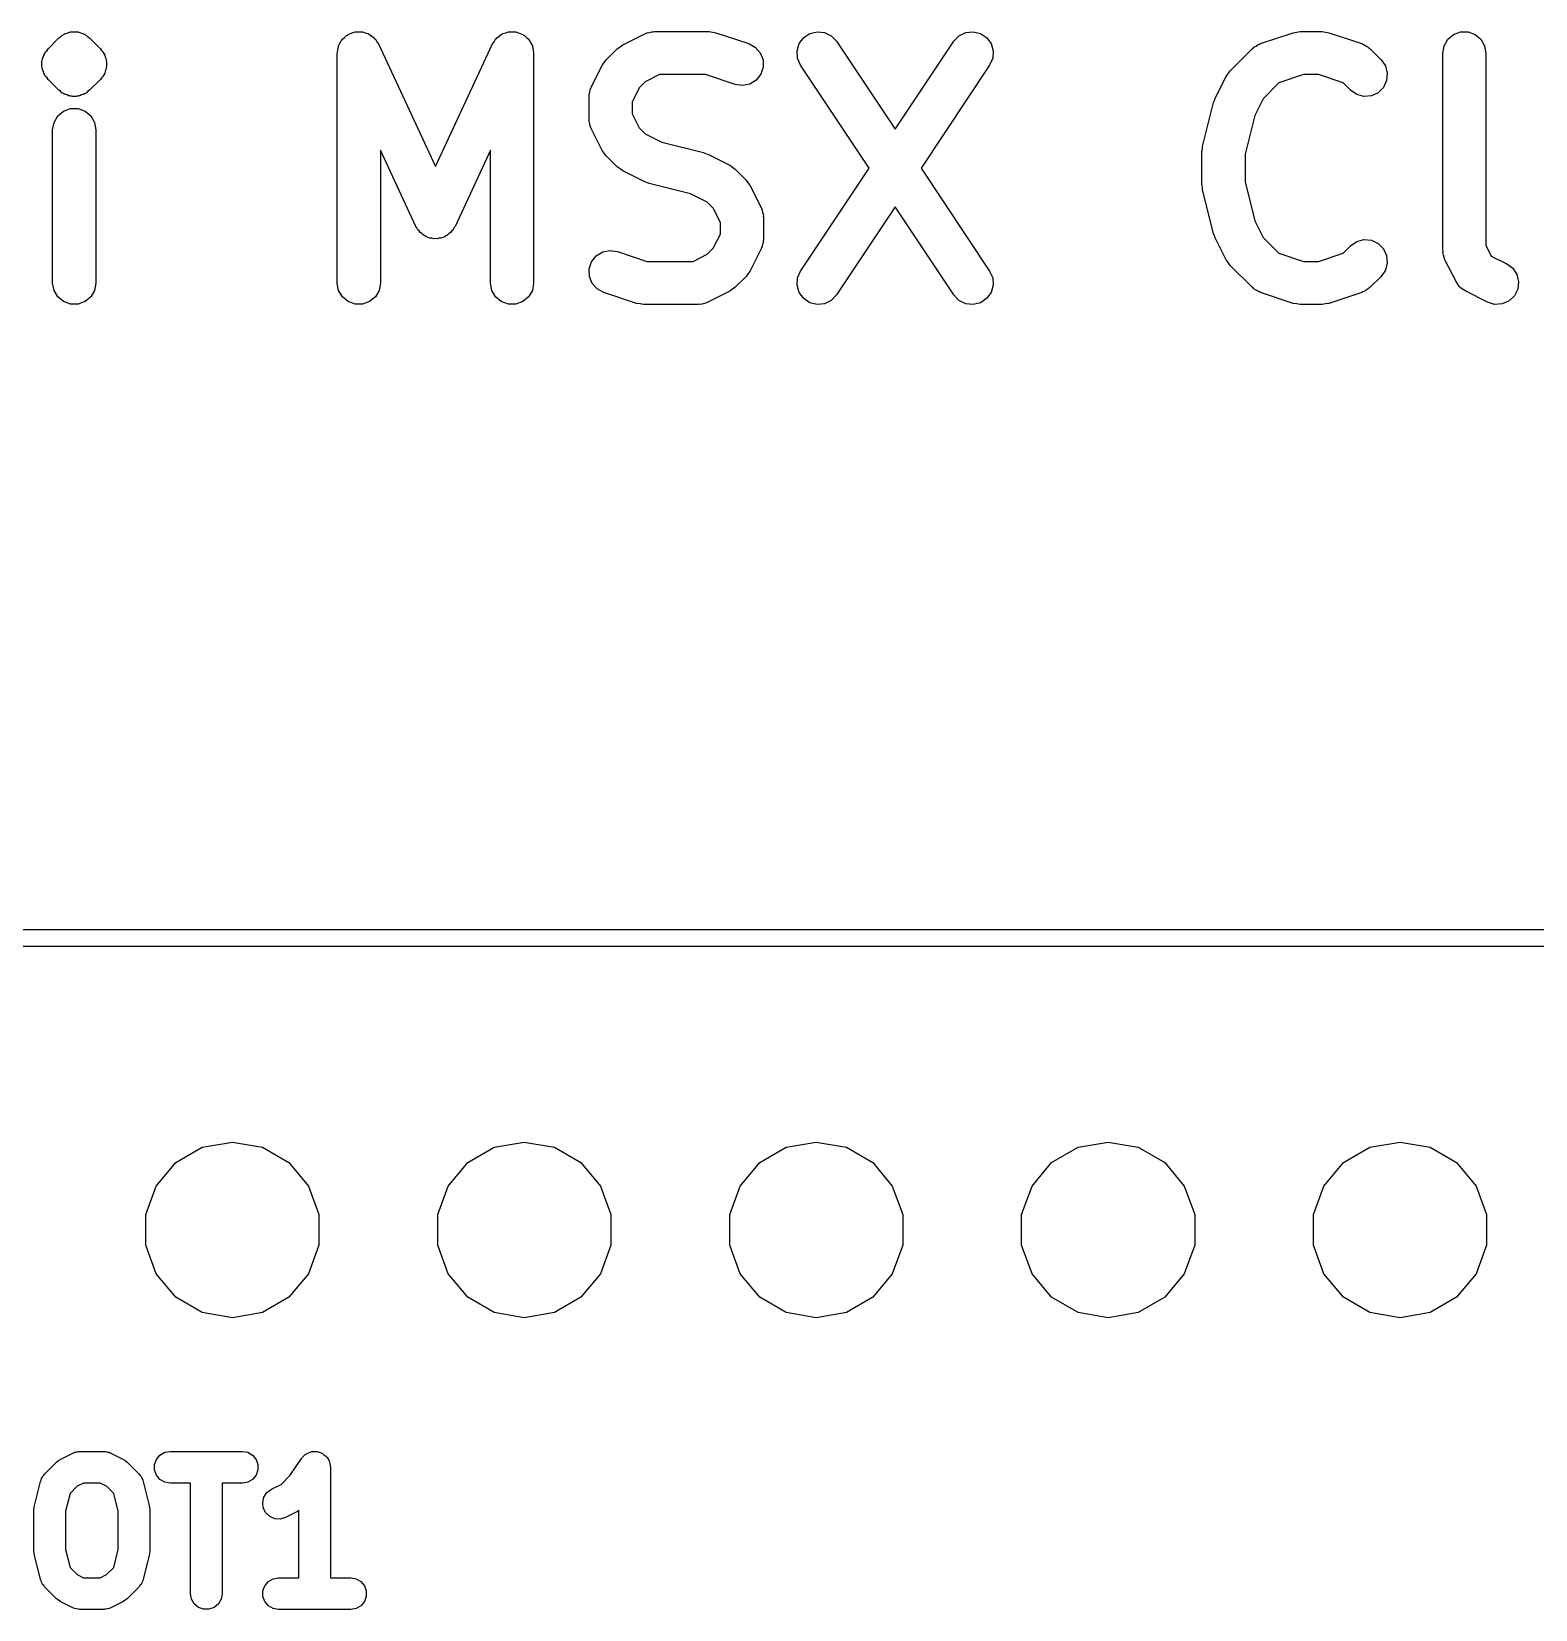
# Model space of a CAD drawing. Extents: x 125.2 to 205.2, y -134.4 to -54.5.
# Drawn here: x 167.52 to 180.61, y -116.33 to -102.6 of the extents above; entities that cross this region are included whole.
import ezdxf

# ---------------------------------------------------------------- set-up
doc = ezdxf.new("R2010")
doc.units = 0
doc.header["$MEASUREMENT"] = 0
doc.layers.add('BLACK', color=7, linetype='CONTINUOUS')

msp = doc.modelspace()

# ---------------------------------------------------------------- linework, layer by layer
at = {"layer": 'Black'}
for p, q in [((167.666, -102.753), (167.761, -102.658)), ((167.761, -102.658), (167.775, -102.649)), ((167.775, -102.649), (167.786, -102.637)), ((167.786, -102.637), (167.794, -102.634)), ((167.794, -102.634), (167.8, -102.628)), ((167.8, -102.628), (167.808, -102.626)), ((167.808, -102.626), (167.815, -102.621)), ((167.815, -102.621), (167.831, -102.617)), ((167.831, -102.617), (167.845, -102.61)), ((167.845, -102.61), (167.854, -102.609)), ((167.854, -102.609), (167.861, -102.606)), ((167.861, -102.606), (167.87, -102.606)), ((167.87, -102.606), (167.878, -102.604)), ((167.878, -102.604), (167.894, -102.605)), ((167.894, -102.605), (167.91, -102.604)), ((167.91, -102.604), (167.918, -102.606)), ((167.918, -102.606), (167.927, -102.606)), ((167.927, -102.606), (167.934, -102.609)), ((167.934, -102.609), (167.942, -102.61)), ((167.942, -102.61), (167.957, -102.617)), ((167.957, -102.617), (167.973, -102.621)), ((167.973, -102.621), (167.98, -102.626)), ((167.98, -102.626), (167.988, -102.628)), ((167.988, -102.628), (167.994, -102.634)), ((167.994, -102.634), (168.001, -102.637)), ((168.001, -102.637), (168.013, -102.649)), ((168.013, -102.649), (168.027, -102.658)), ((168.027, -102.658), (168.122, -102.753)), ((170.206, -102.705), (170.217, -102.683)), ((170.217, -102.683), (170.222, -102.677)), ((170.222, -102.677), (170.227, -102.67)), ((170.227, -102.67), (170.245, -102.655)), ((170.245, -102.655), (170.263, -102.637)), ((170.263, -102.637), (170.27, -102.634)), ((170.27, -102.634), (170.276, -102.628)), ((170.276, -102.628), (170.299, -102.62)), ((170.299, -102.62), (170.322, -102.61)), ((170.322, -102.61), (170.33, -102.609)), ((170.33, -102.609), (170.338, -102.606)), ((170.338, -102.606), (170.362, -102.606)), ((170.362, -102.606), (170.386, -102.604)), ((170.386, -102.604), (170.394, -102.606)), ((170.394, -102.606), (170.403, -102.606)), ((170.403, -102.606), (170.426, -102.614)), ((170.426, -102.614), (170.449, -102.621)), ((170.449, -102.621), (170.456, -102.626)), ((170.456, -102.626), (170.464, -102.628)), ((170.464, -102.628), (170.483, -102.644)), ((170.483, -102.644), (170.503, -102.658)), ((170.503, -102.658), (170.507, -102.665)), ((170.507, -102.665), (170.514, -102.67)), ((170.514, -102.67), (170.526, -102.691)), ((170.526, -102.691), (170.54, -102.711)), ((171.534, -102.711), (171.548, -102.691)), ((171.548, -102.691), (171.56, -102.67)), ((171.56, -102.67), (171.566, -102.665)), ((171.566, -102.665), (171.571, -102.658)), ((171.571, -102.658), (171.591, -102.644)), ((171.591, -102.644), (171.61, -102.628)), ((171.61, -102.628), (171.618, -102.626)), ((171.618, -102.626), (171.624, -102.621)), ((171.624, -102.621), (171.648, -102.614)), ((171.648, -102.614), (171.671, -102.606)), ((171.671, -102.606), (171.679, -102.606)), ((171.679, -102.606), (171.687, -102.604)), ((171.687, -102.604), (171.712, -102.606)), ((171.712, -102.606), (171.736, -102.606)), ((171.736, -102.606), (171.744, -102.609)), ((171.744, -102.609), (171.752, -102.61)), ((171.752, -102.61), (171.774, -102.62)), ((171.774, -102.62), (171.797, -102.628)), ((171.797, -102.628), (171.804, -102.634)), ((171.804, -102.634), (171.811, -102.637)), ((171.811, -102.637), (171.828, -102.655)), ((171.828, -102.655), (171.847, -102.67)), ((171.847, -102.67), (171.851, -102.677)), ((171.851, -102.677), (171.857, -102.683)), ((171.857, -102.683), (171.867, -102.705)), ((172.667, -102.718), (172.858, -102.623)), ((172.858, -102.623), (172.868, -102.62)), ((172.868, -102.62), (172.877, -102.615)), ((172.877, -102.615), (172.899, -102.611)), ((172.899, -102.611), (172.92, -102.604)), ((172.92, -102.604), (172.931, -102.605)), ((172.931, -102.605), (172.942, -102.603)), ((172.942, -102.603), (173.418, -102.603)), ((173.418, -102.603), (173.447, -102.608)), ((173.447, -102.608), (173.477, -102.613)), ((173.477, -102.613), (173.763, -102.708)), ((174.202, -102.708), (174.241, -102.655)), ((174.241, -102.655), (174.295, -102.619)), ((174.295, -102.619), (174.358, -102.604)), ((174.358, -102.604), (174.423, -102.611)), ((174.423, -102.611), (174.481, -102.64)), ((174.481, -102.64), (174.526, -102.687)), ((174.526, -102.687), (175.037, -103.453)), ((175.037, -103.453), (175.547, -102.687)), ((175.547, -102.687), (175.592, -102.64)), ((175.592, -102.64), (175.651, -102.611)), ((175.651, -102.611), (175.716, -102.604)), ((175.716, -102.604), (175.779, -102.619)), ((175.779, -102.619), (175.833, -102.655)), ((175.833, -102.655), (175.872, -102.708)), ((178.216, -102.708), (178.501, -102.613)), ((178.501, -102.613), (178.531, -102.608)), ((178.531, -102.608), (178.561, -102.603)), ((178.561, -102.603), (178.751, -102.603)), ((178.751, -102.603), (178.781, -102.608)), ((178.781, -102.608), (178.81, -102.613)), ((178.81, -102.613), (179.096, -102.708)), ((179.813, -102.727), (179.846, -102.67)), ((179.846, -102.67), (179.895, -102.628)), ((179.895, -102.628), (179.957, -102.606)), ((179.957, -102.606), (180.022, -102.606)), ((180.022, -102.606), (180.083, -102.628)), ((180.083, -102.628), (180.133, -102.67)), ((180.133, -102.67), (180.165, -102.727)), ((167.618, -102.837), (167.625, -102.823)), ((167.625, -102.823), (167.629, -102.807)), ((167.629, -102.807), (167.638, -102.793)), ((167.638, -102.793), (167.645, -102.778)), ((167.645, -102.778), (167.657, -102.767)), ((167.657, -102.767), (167.666, -102.753)), ((168.122, -102.753), (168.131, -102.767)), ((168.131, -102.767), (168.143, -102.778)), ((168.143, -102.778), (168.15, -102.793)), ((168.15, -102.793), (168.159, -102.807)), ((168.159, -102.807), (168.163, -102.823)), ((168.163, -102.823), (168.17, -102.837)), ((170.183, -102.791), (170.187, -102.767)), ((170.183, -104.791), (170.183, -102.791)), ((170.187, -102.767), (170.189, -102.742)), ((170.189, -102.742), (170.193, -102.735)), ((170.193, -102.735), (170.194, -102.727)), ((170.194, -102.727), (170.206, -102.705)), ((170.54, -102.711), (171.037, -103.776)), ((171.037, -103.776), (171.534, -102.711)), ((171.867, -102.705), (171.88, -102.727)), ((171.88, -102.727), (171.881, -102.735)), ((171.881, -102.735), (171.885, -102.742)), ((171.885, -102.742), (171.887, -102.767)), ((171.887, -102.767), (171.891, -102.791)), ((171.891, -102.791), (171.891, -104.791)), ((172.523, -102.849), (172.619, -102.753)), ((172.619, -102.753), (172.643, -102.736)), ((172.643, -102.736), (172.667, -102.718)), ((173.763, -102.708), (173.82, -102.739)), ((173.82, -102.739), (173.863, -102.788)), ((173.863, -102.788), (173.887, -102.848)), ((174.184, -102.77), (174.202, -102.708)), ((174.188, -102.835), (174.184, -102.77)), ((175.872, -102.708), (175.89, -102.77)), ((175.89, -102.77), (175.886, -102.835)), ((177.952, -102.944), (178.142, -102.753)), ((178.142, -102.753), (178.151, -102.747)), ((178.151, -102.747), (178.158, -102.739)), ((178.158, -102.739), (178.178, -102.729)), ((178.178, -102.729), (178.196, -102.716)), ((178.196, -102.716), (178.206, -102.713)), ((178.206, -102.713), (178.216, -102.708)), ((179.096, -102.708), (179.106, -102.713)), ((179.106, -102.713), (179.116, -102.716)), ((179.116, -102.716), (179.134, -102.729)), ((179.134, -102.729), (179.153, -102.739)), ((179.153, -102.739), (179.161, -102.747)), ((179.161, -102.747), (179.169, -102.753)), ((179.169, -102.753), (179.265, -102.849)), ((179.802, -102.791), (179.813, -102.727)), ((179.802, -104.505), (179.802, -102.791)), ((180.165, -102.727), (180.177, -102.791)), ((180.177, -102.791), (180.177, -104.461)), ((167.612, -102.87), (167.616, -102.854)), ((167.613, -102.886), (167.612, -102.87)), ((167.612, -102.902), (167.613, -102.886)), ((167.616, -102.918), (167.612, -102.902)), ((167.616, -102.854), (167.618, -102.837)), ((167.618, -102.935), (167.616, -102.918)), ((167.625, -102.949), (167.618, -102.935)), ((167.629, -102.965), (167.625, -102.949)), ((167.638, -102.979), (167.629, -102.965)), ((168.159, -102.965), (168.15, -102.979)), ((168.163, -102.949), (168.159, -102.965)), ((168.17, -102.935), (168.163, -102.949)), ((168.17, -102.837), (168.172, -102.854)), ((168.172, -102.918), (168.17, -102.935)), ((168.172, -102.854), (168.176, -102.87)), ((168.176, -102.902), (168.172, -102.918)), ((168.176, -102.87), (168.175, -102.886)), ((168.175, -102.886), (168.176, -102.902)), ((172.393, -103.088), (172.488, -102.897)), ((172.488, -102.897), (172.506, -102.873)), ((172.506, -102.873), (172.523, -102.849)), ((173.889, -102.914), (173.868, -102.975)), ((173.887, -102.848), (173.889, -102.914)), ((174.214, -102.895), (174.188, -102.835)), ((174.811, -103.791), (174.214, -102.895)), ((175.859, -102.895), (175.262, -103.791)), ((175.886, -102.835), (175.859, -102.895)), ((177.935, -102.969), (177.952, -102.944)), ((179.265, -102.849), (179.302, -102.902)), ((179.302, -102.902), (179.319, -102.965)), ((179.319, -102.965), (179.313, -103.03)), ((167.645, -102.994), (167.638, -102.979)), ((167.657, -103.005), (167.645, -102.994)), ((167.666, -103.019), (167.657, -103.005)), ((167.761, -103.114), (167.666, -103.019)), ((168.122, -103.019), (168.027, -103.114)), ((168.131, -103.005), (168.122, -103.019)), ((168.143, -102.994), (168.131, -103.005)), ((168.15, -102.979), (168.143, -102.994)), ((172.384, -103.108), (172.39, -103.098)), ((172.39, -103.098), (172.393, -103.088)), ((172.81, -103.092), (172.748, -103.216)), ((172.862, -103.04), (172.81, -103.092)), ((172.986, -102.978), (172.862, -103.04)), ((173.387, -102.978), (172.986, -102.978)), ((173.644, -103.064), (173.387, -102.978)), ((173.709, -103.073), (173.644, -103.064)), ((173.772, -103.06), (173.709, -103.073)), ((173.828, -103.026), (173.772, -103.06)), ((173.868, -102.975), (173.828, -103.026)), ((177.821, -103.183), (177.917, -102.993)), ((177.917, -102.993), (177.935, -102.969)), ((178.376, -103.05), (178.239, -103.188)), ((178.591, -102.978), (178.376, -103.05)), ((178.721, -102.978), (178.591, -102.978)), ((178.936, -103.05), (178.721, -102.978)), ((178.999, -103.114), (178.936, -103.05)), ((179.286, -103.089), (179.24, -103.135)), ((179.313, -103.03), (179.286, -103.089)), ((167.775, -103.123), (167.761, -103.114)), ((167.786, -103.135), (167.775, -103.123)), ((167.794, -103.138), (167.786, -103.135)), ((167.8, -103.144), (167.794, -103.138)), ((167.808, -103.146), (167.8, -103.144)), ((167.815, -103.151), (167.808, -103.146)), ((167.831, -103.155), (167.815, -103.151)), ((167.845, -103.162), (167.831, -103.155)), ((167.854, -103.163), (167.845, -103.162)), ((167.861, -103.166), (167.854, -103.163)), ((167.87, -103.166), (167.861, -103.166)), ((167.878, -103.168), (167.87, -103.166)), ((167.894, -103.167), (167.878, -103.168)), ((167.91, -103.168), (167.894, -103.167)), ((167.918, -103.166), (167.91, -103.168)), ((167.927, -103.166), (167.918, -103.166)), ((167.934, -103.163), (167.927, -103.166)), ((167.942, -103.162), (167.934, -103.163)), ((167.957, -103.155), (167.942, -103.162)), ((167.973, -103.151), (167.957, -103.155)), ((167.98, -103.146), (167.973, -103.151)), ((167.988, -103.144), (167.98, -103.146)), ((167.994, -103.138), (167.988, -103.144)), ((168.001, -103.135), (167.994, -103.138)), ((168.013, -103.123), (168.001, -103.135)), ((168.027, -103.114), (168.013, -103.123)), ((172.373, -103.172), (172.375, -103.161)), ((172.373, -103.362), (172.373, -103.172)), ((172.374, -103.15), (172.381, -103.129)), ((172.375, -103.161), (172.374, -103.15)), ((172.381, -103.129), (172.384, -103.108)), ((172.748, -103.216), (172.748, -103.318)), ((177.712, -103.602), (177.807, -103.221)), ((177.807, -103.221), (177.816, -103.203)), ((177.816, -103.203), (177.821, -103.183)), ((178.239, -103.188), (178.166, -103.332)), ((179.053, -103.151), (178.999, -103.114)), ((179.116, -103.168), (179.053, -103.151)), ((179.181, -103.162), (179.116, -103.168)), ((179.24, -103.135), (179.181, -103.162)), ((167.718, -103.393), (167.75, -103.337)), ((167.75, -103.337), (167.8, -103.295)), ((167.8, -103.295), (167.861, -103.273)), ((167.861, -103.273), (167.927, -103.273)), ((167.927, -103.273), (167.988, -103.295)), ((167.988, -103.295), (168.038, -103.337)), ((168.038, -103.337), (168.07, -103.393)), ((172.375, -103.373), (172.373, -103.362)), ((172.374, -103.384), (172.375, -103.373)), ((172.748, -103.318), (172.81, -103.442)), ((178.166, -103.332), (178.081, -103.671)), ((167.706, -103.457), (167.718, -103.393)), ((167.706, -104.791), (167.706, -103.457)), ((168.07, -103.393), (168.081, -103.457)), ((168.081, -103.457), (168.081, -104.791)), ((172.381, -103.405), (172.374, -103.384)), ((172.384, -103.426), (172.381, -103.405)), ((172.39, -103.436), (172.384, -103.426)), ((172.393, -103.446), (172.39, -103.436)), ((172.488, -103.637), (172.393, -103.446)), ((172.81, -103.442), (172.862, -103.494)), ((172.862, -103.494), (173.007, -103.566)), ((170.867, -104.299), (170.558, -103.636)), ((170.558, -103.636), (170.558, -104.791)), ((171.516, -103.636), (171.207, -104.299)), ((171.516, -104.791), (171.516, -103.636)), ((172.506, -103.661), (172.488, -103.637)), ((173.007, -103.566), (173.368, -103.656)), ((177.706, -103.648), (177.71, -103.625)), ((177.706, -103.934), (177.706, -103.648)), ((177.71, -103.625), (177.712, -103.602)), ((172.523, -103.685), (172.506, -103.661)), ((172.619, -103.78), (172.523, -103.685)), ((172.643, -103.798), (172.619, -103.78)), ((173.368, -103.656), (173.387, -103.665)), ((173.387, -103.665), (173.406, -103.671)), ((173.406, -103.671), (173.597, -103.766)), ((173.597, -103.766), (173.621, -103.784)), ((173.621, -103.784), (173.646, -103.801)), ((174.214, -104.687), (174.811, -103.791)), ((175.262, -103.791), (175.859, -104.687)), ((178.081, -103.671), (178.081, -103.911)), ((172.667, -103.816), (172.643, -103.798)), ((172.858, -103.911), (172.667, -103.816)), ((172.877, -103.917), (172.858, -103.911)), ((172.896, -103.925), (172.877, -103.917)), ((173.257, -104.015), (172.896, -103.925)), ((173.646, -103.801), (173.741, -103.896)), ((173.741, -103.896), (173.758, -103.921)), ((173.758, -103.921), (173.776, -103.945)), ((178.081, -103.911), (178.166, -104.249)), ((173.402, -104.088), (173.257, -104.015)), ((173.776, -103.945), (173.871, -104.135)), ((177.71, -103.956), (177.706, -103.934)), ((177.712, -103.979), (177.71, -103.956)), ((177.807, -104.36), (177.712, -103.979)), ((173.454, -104.14), (173.402, -104.088)), ((173.516, -104.264), (173.454, -104.14)), ((173.871, -104.135), (173.874, -104.146)), ((173.874, -104.146), (173.88, -104.155)), ((173.88, -104.155), (173.883, -104.177)), ((173.883, -104.177), (173.89, -104.198)), ((173.89, -104.198), (173.889, -104.209)), ((175.037, -104.129), (174.526, -104.895)), ((175.547, -104.895), (175.037, -104.129)), ((170.876, -104.312), (170.867, -104.299)), ((170.883, -104.327), (170.876, -104.312)), ((170.895, -104.338), (170.883, -104.327)), ((170.904, -104.352), (170.895, -104.338)), ((171.179, -104.338), (171.169, -104.352)), ((171.19, -104.327), (171.179, -104.338)), ((171.197, -104.312), (171.19, -104.327)), ((171.207, -104.299), (171.197, -104.312)), ((173.516, -104.366), (173.516, -104.264)), ((173.889, -104.209), (173.891, -104.219)), ((173.891, -104.219), (173.891, -104.41)), ((178.166, -104.249), (178.239, -104.394)), ((170.918, -104.361), (170.904, -104.352)), ((170.929, -104.373), (170.918, -104.361)), ((170.944, -104.38), (170.929, -104.373)), ((170.958, -104.389), (170.944, -104.38)), ((170.973, -104.394), (170.958, -104.389)), ((170.988, -104.4), (170.973, -104.394)), ((171.005, -104.402), (170.988, -104.4)), ((171.021, -104.406), (171.005, -104.402)), ((171.037, -104.405), (171.021, -104.406)), ((171.053, -104.406), (171.037, -104.405)), ((171.069, -104.402), (171.053, -104.406)), ((171.085, -104.4), (171.069, -104.402)), ((171.1, -104.394), (171.085, -104.4)), ((171.116, -104.389), (171.1, -104.394)), ((171.129, -104.38), (171.116, -104.389)), ((171.144, -104.373), (171.129, -104.38)), ((171.156, -104.361), (171.144, -104.373)), ((171.169, -104.352), (171.156, -104.361)), ((173.454, -104.489), (173.516, -104.366)), ((173.88, -104.474), (173.874, -104.483)), ((173.883, -104.452), (173.88, -104.474)), ((173.89, -104.431), (173.883, -104.452)), ((173.891, -104.41), (173.889, -104.42)), ((173.889, -104.42), (173.89, -104.431)), ((177.816, -104.379), (177.807, -104.36)), ((177.821, -104.398), (177.816, -104.379)), ((177.917, -104.589), (177.821, -104.398)), ((178.239, -104.394), (178.376, -104.532)), ((178.936, -104.532), (178.999, -104.468)), ((178.999, -104.468), (179.053, -104.43)), ((179.053, -104.43), (179.116, -104.413)), ((179.116, -104.413), (179.181, -104.419)), ((179.181, -104.419), (179.24, -104.447)), ((179.24, -104.447), (179.286, -104.493)), ((180.177, -104.461), (180.224, -104.556)), ((172.375, -104.668), (172.396, -104.606)), ((172.396, -104.606), (172.436, -104.555)), ((172.436, -104.555), (172.492, -104.521)), ((172.492, -104.521), (172.555, -104.508)), ((172.555, -104.508), (172.62, -104.518)), ((172.62, -104.518), (172.877, -104.603)), ((172.877, -104.603), (173.278, -104.603)), ((173.278, -104.603), (173.402, -104.541)), ((173.402, -104.541), (173.454, -104.489)), ((173.871, -104.494), (173.776, -104.684)), ((173.874, -104.483), (173.871, -104.494)), ((177.935, -104.613), (177.917, -104.589)), ((177.952, -104.638), (177.935, -104.613)), ((178.376, -104.532), (178.591, -104.603)), ((178.591, -104.603), (178.721, -104.603)), ((178.721, -104.603), (178.936, -104.532)), ((179.286, -104.493), (179.313, -104.552)), ((179.313, -104.552), (179.319, -104.617)), ((179.804, -104.516), (179.802, -104.505)), ((179.803, -104.526), (179.804, -104.516)), ((179.809, -104.548), (179.803, -104.526)), ((179.813, -104.569), (179.809, -104.548)), ((179.818, -104.579), (179.813, -104.569)), ((179.821, -104.589), (179.818, -104.579)), ((179.917, -104.779), (179.821, -104.589)), ((180.224, -104.556), (180.359, -104.623)), ((172.377, -104.733), (172.375, -104.668)), ((172.401, -104.794), (172.377, -104.733)), ((173.741, -104.733), (173.646, -104.828)), ((173.758, -104.708), (173.741, -104.733)), ((173.776, -104.684), (173.758, -104.708)), ((174.184, -104.811), (174.188, -104.746)), ((174.188, -104.746), (174.214, -104.687)), ((175.859, -104.687), (175.886, -104.746)), ((175.886, -104.746), (175.89, -104.811)), ((178.142, -104.828), (177.952, -104.638)), ((179.265, -104.733), (179.169, -104.828)), ((179.302, -104.68), (179.265, -104.733)), ((179.319, -104.617), (179.302, -104.68)), ((180.359, -104.623), (180.411, -104.662)), ((180.411, -104.662), (180.447, -104.716)), ((180.447, -104.716), (180.462, -104.78)), ((167.718, -104.855), (167.706, -104.791)), ((167.75, -104.911), (167.718, -104.855)), ((168.07, -104.855), (168.038, -104.911)), ((168.081, -104.791), (168.07, -104.855)), ((170.194, -104.855), (170.183, -104.791)), ((170.227, -104.911), (170.194, -104.855)), ((170.546, -104.855), (170.514, -104.911)), ((170.558, -104.791), (170.546, -104.855)), ((171.527, -104.855), (171.516, -104.791)), ((171.56, -104.911), (171.527, -104.855)), ((171.88, -104.855), (171.847, -104.911)), ((171.891, -104.791), (171.88, -104.855)), ((172.444, -104.842), (172.401, -104.794)), ((172.501, -104.873), (172.444, -104.842)), ((172.787, -104.969), (172.501, -104.873)), ((173.597, -104.863), (173.406, -104.958)), ((173.621, -104.845), (173.597, -104.863)), ((173.646, -104.828), (173.621, -104.845)), ((174.202, -104.874), (174.184, -104.811)), ((174.241, -104.926), (174.202, -104.874)), ((175.872, -104.874), (175.833, -104.926)), ((175.89, -104.811), (175.872, -104.874)), ((178.151, -104.834), (178.142, -104.828)), ((178.158, -104.842), (178.151, -104.834)), ((178.178, -104.853), (178.158, -104.842)), ((178.196, -104.865), (178.178, -104.853)), ((178.206, -104.868), (178.196, -104.865)), ((178.216, -104.873), (178.206, -104.868)), ((178.501, -104.969), (178.216, -104.873)), ((179.096, -104.873), (178.81, -104.969)), ((179.106, -104.868), (179.096, -104.873)), ((179.116, -104.865), (179.106, -104.868)), ((179.134, -104.853), (179.116, -104.865)), ((179.153, -104.842), (179.134, -104.853)), ((179.161, -104.834), (179.153, -104.842)), ((179.169, -104.828), (179.161, -104.834)), ((179.933, -104.801), (179.917, -104.779)), ((179.948, -104.824), (179.933, -104.801)), ((179.952, -104.828), (179.948, -104.824)), ((179.956, -104.832), (179.952, -104.828)), ((179.978, -104.847), (179.956, -104.832)), ((180.001, -104.863), (179.978, -104.847)), ((180.191, -104.958), (180.001, -104.863)), ((180.455, -104.844), (180.426, -104.902)), ((180.462, -104.78), (180.455, -104.844)), ((167.8, -104.953), (167.75, -104.911)), ((167.861, -104.975), (167.8, -104.953)), ((167.927, -104.975), (167.861, -104.975)), ((167.988, -104.953), (167.927, -104.975)), ((168.038, -104.911), (167.988, -104.953)), ((170.276, -104.953), (170.227, -104.911)), ((170.338, -104.975), (170.276, -104.953)), ((170.403, -104.975), (170.338, -104.975)), ((170.464, -104.953), (170.403, -104.975)), ((170.514, -104.911), (170.464, -104.953)), ((171.61, -104.953), (171.56, -104.911)), ((171.671, -104.975), (171.61, -104.953)), ((171.736, -104.975), (171.671, -104.975)), ((171.797, -104.953), (171.736, -104.975)), ((171.847, -104.911), (171.797, -104.953)), ((172.817, -104.973), (172.787, -104.969)), ((172.846, -104.978), (172.817, -104.973)), ((173.323, -104.978), (172.846, -104.978)), ((173.333, -104.976), (173.323, -104.978)), ((173.344, -104.977), (173.333, -104.976)), ((173.365, -104.971), (173.344, -104.977)), ((173.387, -104.967), (173.365, -104.971)), ((173.396, -104.962), (173.387, -104.967)), ((173.406, -104.958), (173.396, -104.962)), ((174.295, -104.962), (174.241, -104.926)), ((174.358, -104.978), (174.295, -104.962)), ((174.423, -104.971), (174.358, -104.978)), ((174.481, -104.942), (174.423, -104.971)), ((174.526, -104.895), (174.481, -104.942)), ((175.592, -104.942), (175.547, -104.895)), ((175.651, -104.971), (175.592, -104.942)), ((175.716, -104.978), (175.651, -104.971)), ((175.779, -104.962), (175.716, -104.978)), ((175.833, -104.926), (175.779, -104.962)), ((178.531, -104.973), (178.501, -104.969)), ((178.561, -104.978), (178.531, -104.973)), ((178.751, -104.978), (178.561, -104.978)), ((178.781, -104.973), (178.751, -104.978)), ((178.81, -104.969), (178.781, -104.973)), ((180.253, -104.977), (180.191, -104.958)), ((180.318, -104.973), (180.253, -104.977)), ((180.378, -104.947), (180.318, -104.973)), ((180.426, -104.902), (180.378, -104.947)), ((131.17, -110.415), (202.29, -110.415)), ((202.215, -110.565), (131.245, -110.565)), ((169.008, -112.311), (169.27, -112.265)), ((169.27, -112.265), (169.532, -112.311)), ((171.548, -112.311), (171.81, -112.265)), ((171.81, -112.265), (172.072, -112.311)), ((174.088, -112.311), (174.35, -112.265)), ((174.35, -112.265), (174.612, -112.311)), ((176.628, -112.311), (176.89, -112.265)), ((176.89, -112.265), (177.152, -112.311)), ((179.168, -112.311), (179.43, -112.265)), ((179.43, -112.265), (179.692, -112.311)), ((168.778, -112.444), (169.008, -112.311)), ((169.532, -112.311), (169.762, -112.444)), ((171.318, -112.444), (171.548, -112.311)), ((172.072, -112.311), (172.302, -112.444)), ((173.858, -112.444), (174.088, -112.311)), ((174.612, -112.311), (174.842, -112.444)), ((176.398, -112.444), (176.628, -112.311)), ((177.152, -112.311), (177.382, -112.444)), ((178.938, -112.444), (179.168, -112.311)), ((179.692, -112.311), (179.922, -112.444)), ((168.608, -112.648), (168.778, -112.444)), ((169.762, -112.444), (169.932, -112.648)), ((171.148, -112.648), (171.318, -112.444)), ((172.302, -112.444), (172.472, -112.648)), ((173.688, -112.648), (173.858, -112.444)), ((174.842, -112.444), (175.012, -112.648)), ((176.228, -112.648), (176.398, -112.444)), ((177.382, -112.444), (177.552, -112.648)), ((178.768, -112.648), (178.938, -112.444)), ((179.922, -112.444), (180.092, -112.648)), ((168.517, -112.897), (168.608, -112.648)), ((169.932, -112.648), (170.023, -112.897)), ((171.057, -112.897), (171.148, -112.648)), ((172.472, -112.648), (172.563, -112.897)), ((173.597, -112.897), (173.688, -112.648)), ((175.012, -112.648), (175.103, -112.897)), ((176.137, -112.897), (176.228, -112.648)), ((177.552, -112.648), (177.643, -112.897)), ((178.677, -112.897), (178.768, -112.648)), ((180.092, -112.648), (180.183, -112.897)), ((168.517, -113.163), (168.517, -112.897)), ((170.023, -112.897), (170.023, -113.163)), ((171.057, -113.163), (171.057, -112.897)), ((172.563, -112.897), (172.563, -113.163)), ((173.597, -113.163), (173.597, -112.897)), ((175.103, -112.897), (175.103, -113.163)), ((176.137, -113.163), (176.137, -112.897)), ((177.643, -112.897), (177.643, -113.163)), ((178.677, -113.163), (178.677, -112.897)), ((180.183, -112.897), (180.183, -113.163)), ((168.608, -113.412), (168.517, -113.163)), ((170.023, -113.163), (169.932, -113.412)), ((171.148, -113.412), (171.057, -113.163)), ((172.563, -113.163), (172.472, -113.412)), ((173.688, -113.412), (173.597, -113.163)), ((175.103, -113.163), (175.012, -113.412)), ((176.228, -113.412), (176.137, -113.163)), ((177.643, -113.163), (177.552, -113.412)), ((178.768, -113.412), (178.677, -113.163)), ((180.183, -113.163), (180.092, -113.412)), ((168.778, -113.616), (168.608, -113.412)), ((169.932, -113.412), (169.762, -113.616)), ((171.318, -113.616), (171.148, -113.412)), ((172.472, -113.412), (172.302, -113.616)), ((173.858, -113.616), (173.688, -113.412)), ((175.012, -113.412), (174.842, -113.616)), ((176.398, -113.616), (176.228, -113.412)), ((177.552, -113.412), (177.382, -113.616)), ((178.938, -113.616), (178.768, -113.412)), ((180.092, -113.412), (179.922, -113.616)), ((169.008, -113.749), (168.778, -113.616)), ((169.762, -113.616), (169.532, -113.749)), ((171.548, -113.749), (171.318, -113.616)), ((172.302, -113.616), (172.072, -113.749)), ((174.088, -113.749), (173.858, -113.616)), ((174.842, -113.616), (174.612, -113.749)), ((176.628, -113.749), (176.398, -113.616)), ((177.382, -113.616), (177.152, -113.749)), ((179.168, -113.749), (178.938, -113.616)), ((179.922, -113.616), (179.692, -113.749)), ((169.27, -113.795), (169.008, -113.749)), ((169.532, -113.749), (169.27, -113.795)), ((171.81, -113.795), (171.548, -113.749)), ((172.072, -113.749), (171.81, -113.795)), ((174.35, -113.795), (174.088, -113.749)), ((174.612, -113.749), (174.35, -113.795)), ((176.89, -113.795), (176.628, -113.749)), ((177.152, -113.749), (176.89, -113.795)), ((179.43, -113.795), (179.168, -113.749)), ((179.692, -113.749), (179.43, -113.795)), ((167.74, -115.05), (167.758, -115.037)), ((167.758, -115.037), (167.776, -115.024)), ((167.776, -115.024), (167.881, -114.972)), ((167.881, -114.972), (167.889, -114.969)), ((167.889, -114.969), (167.895, -114.965)), ((167.895, -114.965), (167.911, -114.963)), ((167.911, -114.963), (167.927, -114.958)), ((167.927, -114.958), (167.935, -114.958)), ((167.935, -114.958), (167.942, -114.957)), ((167.942, -114.957), (168.152, -114.957)), ((168.152, -114.957), (168.16, -114.958)), ((168.16, -114.958), (168.168, -114.958)), ((168.168, -114.958), (168.183, -114.963)), ((168.183, -114.963), (168.199, -114.965)), ((168.199, -114.965), (168.206, -114.969)), ((168.206, -114.969), (168.213, -114.972)), ((168.213, -114.972), (168.318, -115.024)), ((168.318, -115.024), (168.336, -115.037)), ((168.336, -115.037), (168.354, -115.05)), ((168.593, -115.071), (168.609, -115.026)), ((168.609, -115.026), (168.64, -114.989)), ((168.64, -114.989), (168.681, -114.965)), ((168.681, -114.965), (168.728, -114.957)), ((168.728, -114.957), (169.357, -114.957)), ((169.357, -114.957), (169.404, -114.965)), ((169.404, -114.965), (169.445, -114.989)), ((169.445, -114.989), (169.476, -115.026)), ((169.476, -115.026), (169.492, -115.071)), ((169.774, -115.164), (169.871, -115.018)), ((169.871, -115.018), (169.876, -115.013)), ((169.876, -115.013), (169.88, -115.006)), ((169.88, -115.006), (169.893, -114.996)), ((169.893, -114.996), (169.904, -114.984)), ((169.904, -114.984), (169.911, -114.98)), ((169.911, -114.98), (169.917, -114.976)), ((169.917, -114.976), (169.932, -114.97)), ((169.932, -114.97), (169.947, -114.963)), ((169.947, -114.963), (169.954, -114.962)), ((169.954, -114.962), (169.961, -114.959)), ((169.961, -114.959), (169.978, -114.959)), ((169.978, -114.959), (169.994, -114.957)), ((169.994, -114.957), (170.002, -114.959)), ((170.002, -114.959), (170.009, -114.959)), ((170.009, -114.959), (170.025, -114.965)), ((170.025, -114.965), (170.041, -114.969)), ((170.041, -114.969), (170.047, -114.973)), ((170.047, -114.973), (170.054, -114.976)), ((170.054, -114.976), (170.067, -114.986)), ((170.067, -114.986), (170.08, -114.995)), ((170.08, -114.995), (170.085, -115.001)), ((170.085, -115.001), (170.091, -115.006)), ((170.091, -115.006), (170.099, -115.02)), ((170.099, -115.02), (170.109, -115.034)), ((170.109, -115.034), (170.111, -115.041)), ((170.111, -115.041), (170.114, -115.048)), ((170.114, -115.048), (170.117, -115.064)), ((167.608, -115.194), (167.615, -115.185)), ((167.615, -115.185), (167.619, -115.175)), ((167.619, -115.175), (167.628, -115.165)), ((167.628, -115.165), (167.636, -115.155)), ((167.636, -115.155), (167.74, -115.05)), ((168.354, -115.05), (168.459, -115.155)), ((168.459, -115.155), (168.466, -115.165)), ((168.466, -115.165), (168.475, -115.175)), ((168.475, -115.175), (168.48, -115.185)), ((168.48, -115.185), (168.486, -115.194)), ((168.593, -115.118), (168.593, -115.071)), ((168.609, -115.163), (168.593, -115.118)), ((168.64, -115.2), (168.609, -115.163)), ((169.476, -115.163), (169.445, -115.2)), ((169.492, -115.118), (169.476, -115.163)), ((169.492, -115.071), (169.492, -115.118)), ((169.694, -115.244), (169.774, -115.164)), ((170.117, -115.064), (170.122, -115.08)), ((170.122, -115.08), (170.121, -115.087)), ((170.121, -115.087), (170.123, -115.095)), ((170.123, -115.095), (170.123, -116.057)), ((167.547, -115.428), (167.6, -115.218)), ((167.6, -115.218), (167.605, -115.206)), ((167.605, -115.206), (167.608, -115.194)), ((167.857, -115.322), (167.818, -115.478)), ((167.919, -115.26), (167.857, -115.322)), ((167.975, -115.232), (167.919, -115.26)), ((168.119, -115.232), (167.975, -115.232)), ((168.175, -115.26), (168.119, -115.232)), ((168.237, -115.322), (168.175, -115.26)), ((168.276, -115.478), (168.237, -115.322)), ((168.486, -115.194), (168.49, -115.206)), ((168.49, -115.206), (168.495, -115.218)), ((168.495, -115.218), (168.547, -115.428)), ((168.681, -115.224), (168.64, -115.2)), ((168.728, -115.232), (168.681, -115.224)), ((168.905, -115.232), (168.728, -115.232)), ((168.905, -116.195), (168.905, -115.232)), ((169.357, -115.232), (169.18, -115.232)), ((169.18, -115.232), (169.18, -116.195)), ((169.404, -115.224), (169.357, -115.232)), ((169.445, -115.2), (169.404, -115.224)), ((169.545, -115.354), (169.571, -115.314)), ((169.571, -115.314), (169.61, -115.286)), ((169.61, -115.286), (169.694, -115.244)), ((167.543, -115.461), (167.546, -115.445)), ((167.546, -115.445), (167.547, -115.428)), ((168.547, -115.428), (168.548, -115.445)), ((168.548, -115.445), (168.551, -115.461)), ((169.534, -115.401), (169.545, -115.354)), ((169.539, -115.448), (169.534, -115.401)), ((169.561, -115.491), (169.539, -115.448)), ((167.543, -115.828), (167.543, -115.461)), ((167.818, -115.478), (167.818, -115.811)), ((168.276, -115.811), (168.276, -115.478)), ((168.551, -115.461), (168.551, -115.828)), ((169.595, -115.524), (169.561, -115.491)), ((169.639, -115.543), (169.595, -115.524)), ((169.687, -115.546), (169.639, -115.543)), ((169.732, -115.532), (169.687, -115.546)), ((169.837, -115.48), (169.732, -115.532)), ((169.848, -115.472), (169.837, -115.48)), ((169.848, -116.057), (169.848, -115.472)), ((167.546, -115.845), (167.543, -115.828)), ((167.547, -115.861), (167.546, -115.845)), ((167.6, -116.071), (167.547, -115.861)), ((167.818, -115.811), (167.857, -115.967)), ((168.237, -115.967), (168.276, -115.811)), ((168.547, -115.861), (168.495, -116.071)), ((168.548, -115.845), (168.547, -115.861)), ((168.551, -115.828), (168.548, -115.845)), ((167.857, -115.967), (167.919, -116.029)), ((168.175, -116.029), (168.237, -115.967)), ((167.605, -116.083), (167.6, -116.071)), ((167.608, -116.096), (167.605, -116.083)), ((167.615, -116.105), (167.608, -116.096)), ((167.619, -116.114), (167.615, -116.105)), ((167.628, -116.124), (167.619, -116.114)), ((167.636, -116.135), (167.628, -116.124)), ((167.74, -116.239), (167.636, -116.135)), ((167.919, -116.029), (167.975, -116.057)), ((167.975, -116.057), (168.119, -116.057)), ((168.119, -116.057), (168.175, -116.029)), ((168.459, -116.135), (168.354, -116.239)), ((168.466, -116.124), (168.459, -116.135)), ((168.475, -116.114), (168.466, -116.124)), ((168.48, -116.105), (168.475, -116.114)), ((168.486, -116.096), (168.48, -116.105)), ((168.49, -116.083), (168.486, -116.096)), ((168.495, -116.071), (168.49, -116.083)), ((169.536, -116.171), (169.552, -116.126)), ((169.552, -116.126), (169.583, -116.089)), ((169.583, -116.089), (169.624, -116.065)), ((169.624, -116.065), (169.671, -116.057)), ((169.671, -116.057), (169.848, -116.057)), ((170.123, -116.057), (170.3, -116.057)), ((170.3, -116.057), (170.347, -116.065)), ((170.347, -116.065), (170.388, -116.089)), ((170.388, -116.089), (170.419, -116.126)), ((170.419, -116.126), (170.435, -116.171)), ((167.758, -116.252), (167.74, -116.239)), ((167.776, -116.265), (167.758, -116.252)), ((167.881, -116.318), (167.776, -116.265)), ((168.318, -116.265), (168.213, -116.318)), ((168.336, -116.252), (168.318, -116.265)), ((168.354, -116.239), (168.336, -116.252)), ((168.913, -116.242), (168.905, -116.195)), ((168.937, -116.283), (168.913, -116.242)), ((168.974, -116.314), (168.937, -116.283)), ((169.148, -116.283), (169.111, -116.314)), ((169.172, -116.242), (169.148, -116.283)), ((169.18, -116.195), (169.172, -116.242)), ((169.536, -116.218), (169.536, -116.171)), ((169.552, -116.263), (169.536, -116.218)), ((169.583, -116.3), (169.552, -116.263)), ((170.419, -116.263), (170.388, -116.3)), ((170.435, -116.218), (170.419, -116.263)), ((170.435, -116.171), (170.435, -116.218)), ((167.889, -116.32), (167.881, -116.318)), ((167.895, -116.324), (167.889, -116.32)), ((167.911, -116.327), (167.895, -116.324)), ((167.927, -116.331), (167.911, -116.327)), ((167.935, -116.331), (167.927, -116.331)), ((167.942, -116.332), (167.935, -116.331)), ((168.152, -116.332), (167.942, -116.332)), ((168.16, -116.331), (168.152, -116.332)), ((168.168, -116.331), (168.16, -116.331)), ((168.183, -116.327), (168.168, -116.331)), ((168.199, -116.324), (168.183, -116.327)), ((168.206, -116.32), (168.199, -116.324)), ((168.213, -116.318), (168.206, -116.32)), ((169.019, -116.33), (168.974, -116.314)), ((169.066, -116.33), (169.019, -116.33)), ((169.111, -116.314), (169.066, -116.33)), ((169.624, -116.324), (169.583, -116.3)), ((169.671, -116.332), (169.624, -116.324)), ((170.3, -116.332), (169.671, -116.332)), ((170.347, -116.324), (170.3, -116.332)), ((170.388, -116.3), (170.347, -116.324))]:
    msp.add_line(p, q, dxfattribs=at)

doc.saveas('drawing.dxf')
